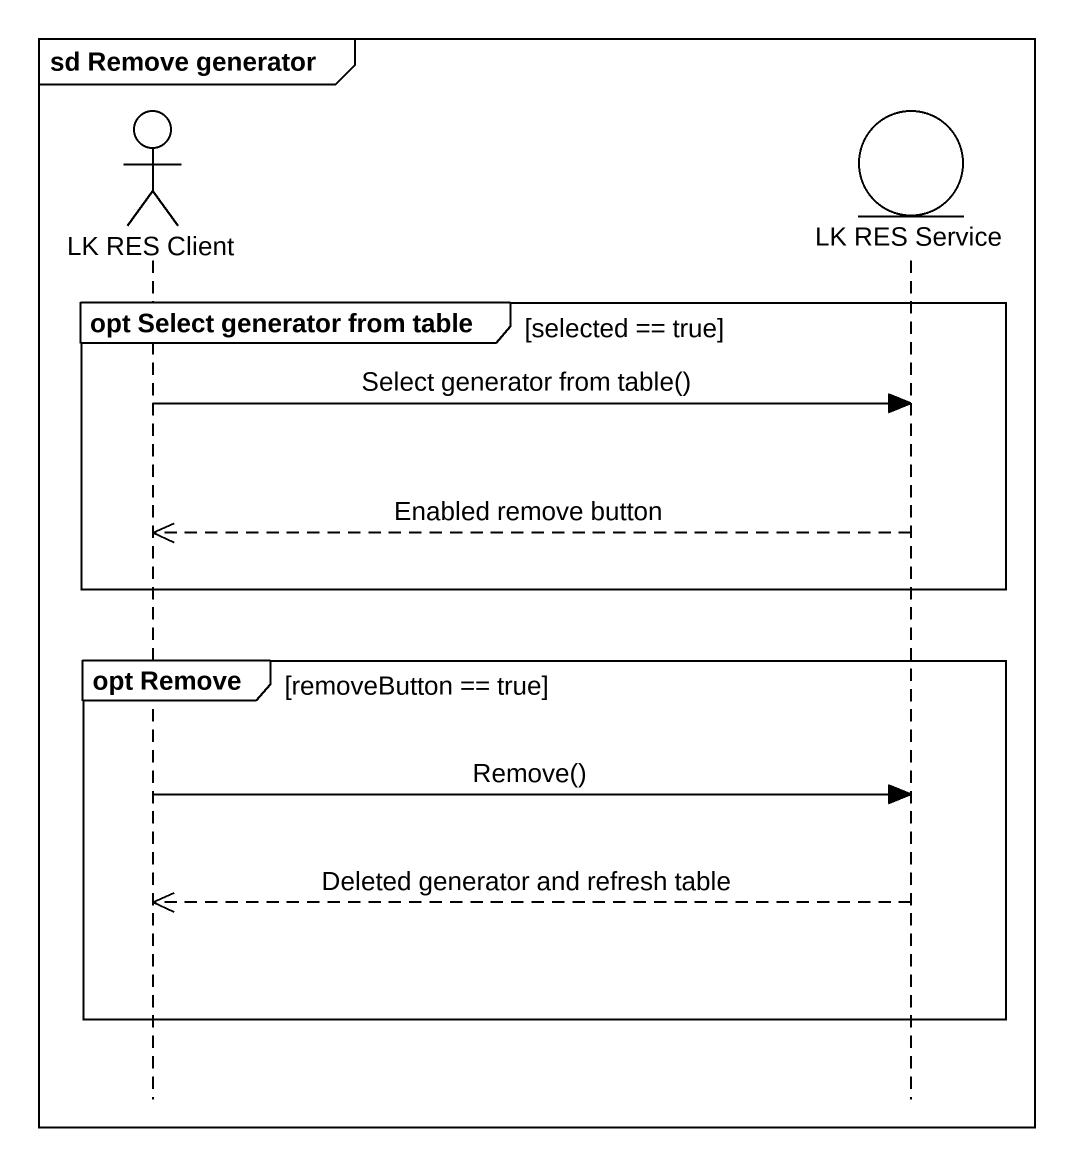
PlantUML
@startuml
mainframe sd Remove generator
hide footbox
actor "LK RES Client" as LK_RES_Client
entity "LK RES Service" as LK_RES_Service

group opt Select generator from table [selected == true]
  LK_RES_Client -> LK_RES_Service : Select generator from table()
  LK_RES_Service -->> LK_RES_Client : Enabled remove button
end
group opt Remove [removeButton == true]
  LK_RES_Client -> LK_RES_Service : Remove()
  LK_RES_Service -->> LK_RES_Client : Deleted generator and refresh table
end
@enduml
